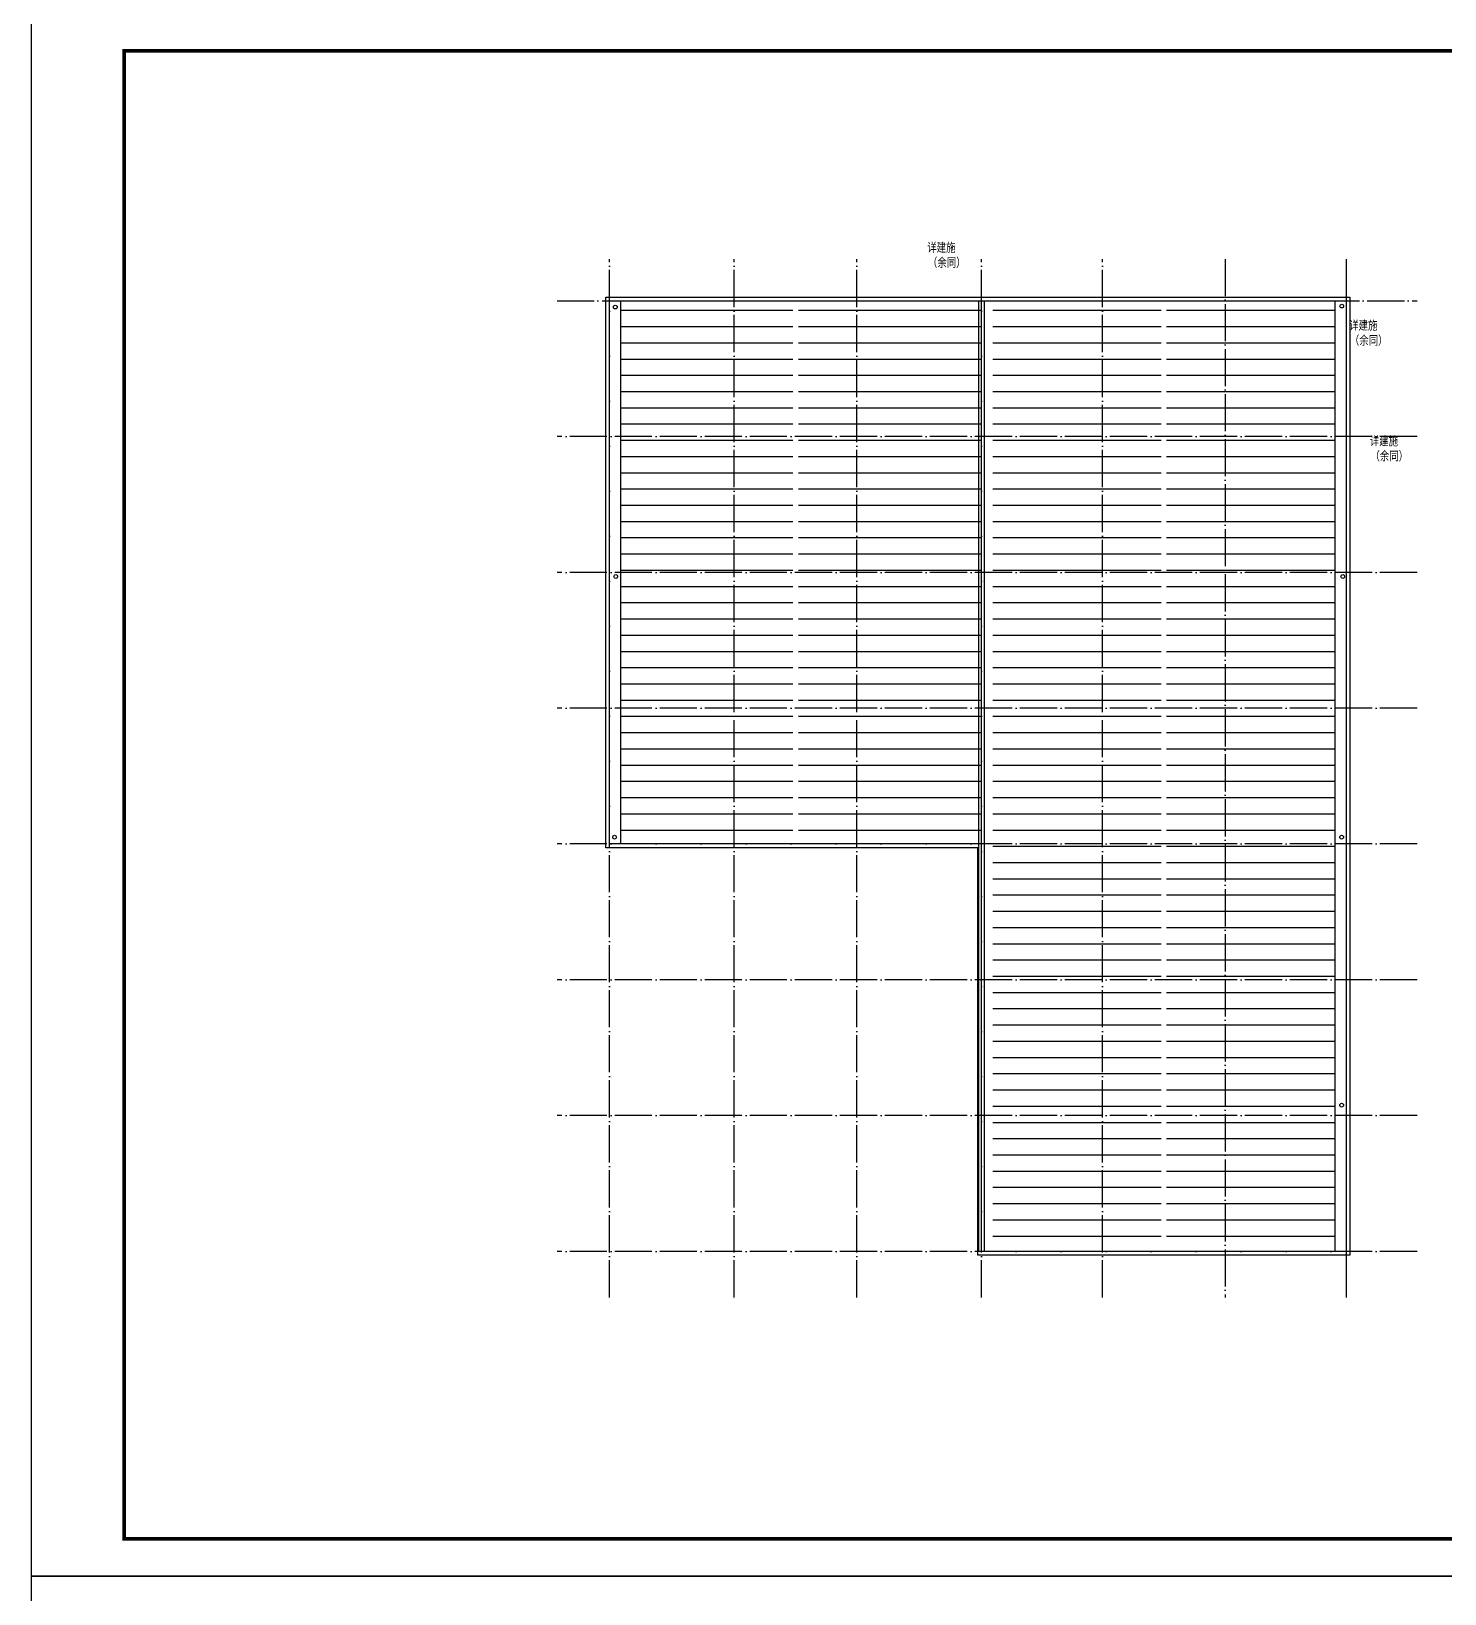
# Model space of a CAD drawing. Extents: x 1680110 to 2520911, y 137232 to 777463.
# Drawn here: x 2361418 to 2437419, y 304282 to 388282 of the extents above; entities that cross this region are included whole.
import ezdxf

# ---------------------------------------------------------------- set-up
doc = ezdxf.new("R2010")
doc.units = 0
doc.header["$LTSCALE"] = 1000
doc.header["$MEASUREMENT"] = 0
doc.linetypes.add('DOTE', pattern=[2.42, 2, -0.2, 0.02, -0.2])
for name, color, linetype in [('DOTE', 1, 'Continuous'), ('PUB_TEXT', 7, 'Continuous'), ('PUB_TITLE', 4, 'Continuous'), ('屋面', 42, 'Continuous'), ('线', 150, 'Continuous')]:
    doc.layers.add(name, color=color, linetype=linetype)
doc.styles.add('_TCH_DIM', font='SIMPLEX', dxfattribs={"bigfont": 'GBCBIG'})

msp = doc.modelspace()

# ---------------------------------------------------------------- hatches: boundary and pattern name
at = {"layer": '屋面'}
h = msp.add_hatch(dxfattribs=at)
h.set_pattern_fill('ANSI31', color=251, scale=550, angle=135, style=0)
h.set_pattern_definition([(180, (1726972.1, -88602.5), (-1e-13, -873.125), [])])
h.paths.add_polyline_path([(2393116, 344590.4), (2402366, 344590.4), (2402366, 373790.4), (2393116, 373790.4)])
h.paths.add_polyline_path([(2402666, 344590.4), (2412516, 344590.4), (2412516, 373790.4), (2402666, 373790.4)])
h.paths.add_polyline_path([(2413116, 322690.4), (2422166, 322690.4), (2422166, 373790.4), (2413116, 373790.4)])
h.paths.add_polyline_path([(2431516, 373790.4), (2422466, 373790.4), (2422466, 322690.4), (2431516, 322690.4)])

# ---------------------------------------------------------------- linework, layer by layer
for centre in [(2392821.6, 373455.5), (2431882, 373507.6), (2392844.3, 358970), (2431937.5, 358970), (2392782.7, 344955), (2431875.8, 344955), (2431875.8, 330549.9)]:
    msp.add_circle(centre, 100)
at = {"layer": 'DOTE', "color": 25, "linetype": 'DOTE'}
for p, q in [((2392516, 320214.4), (2392516, 376036.3)), ((2399216, 320214.4), (2399216, 376036.3)), ((2405816, 320214.4), (2405816, 376036.3)), ((2412516, 320214.4), (2412516, 376036.3)), ((2419016, 320214.4), (2419016, 376036.3)), ((2425616, 376036.3), (2425616, 320214.4)), ((2389688.4, 373790.4), (2435933.4, 373790.4)), ((2435933.4, 366490.4), (2389688.4, 366490.4)), ((2435933.4, 359190.4), (2389688.4, 359190.4)), ((2435933.4, 351890.4), (2389688.4, 351890.4)), ((2435933.4, 344590.4), (2389688.4, 344590.4)), ((2435933.4, 337290.4), (2389688.4, 337290.4)), ((2435933.4, 329990.4), (2389688.4, 329990.4)), ((2435933.4, 322690.4), (2389688.4, 322690.4))]:
    msp.add_line(p, q, dxfattribs=at)
at = {"layer": 'DOTE', "color": 25}
msp.add_line((2432116, 376036.3), (2432116, 320214.4), dxfattribs=at)
at = {"layer": 'PUB_TITLE'}
for points in [[(2361418.2, 305232.4), (2480218.2, 305232.4), (2480218.2, 389232.4), (2361418.2, 389232.4)], [(2361418.2, 221232.4), (2510018.2, 221232.4), (2510018.2, 305232.4), (2361418.2, 305232.4)]]:
    msp.add_lwpolyline(points, close=True, dxfattribs=at)
at = {"layer": 'PUB_TITLE', "const_width": 200}
msp.add_lwpolyline([(2366418.2, 307232.4), (2478218.2, 307232.4), (2478218.2, 387232.4), (2366418.2, 387232.4)], close=True, dxfattribs=at)
at = {"layer": '屋面', "color": 0}
for points in [[(2392316, 373990.4), (2432316, 373990.4), (2432316, 322490.4), (2412316, 322490.4), (2412316, 344390.4), (2392316, 344390.4)], [(2392516, 373790.4), (2432116, 373790.4), (2432116, 322690.4), (2412516, 322690.4), (2412516, 344590.4), (2392516, 344590.4)]]:
    msp.add_lwpolyline(points, close=True, dxfattribs=at)
at = {"layer": '线'}
for p, q in [((2412366, 322690.4), (2412366, 373790.4)), ((2412516, 322690.4), (2412516, 373790.4)), ((2412666, 322690.4), (2412666, 373790.4))]:
    msp.add_line(p, q, dxfattribs=at)
for points in [[(2393116, 344590.4), (2393116, 373790.4)], [(2431516, 373790.4), (2431516, 322690.4)]]:
    msp.add_lwpolyline(points, dxfattribs=at)

# ---------------------------------------------------------------- texts
at = {"layer": 'PUB_TEXT', "style": '_TCH_DIM'}
for s, p in [('详建施', (2409594, 376372.2)), ('（余同）', (2409630.8, 375565.7)), ('详建施', (2432280.1, 372187.3)), ('（余同）', (2432316.9, 371380.8)), ('详建施', (2433386.9, 365970.9)), ('（余同）', (2433423.6, 365164.4))]:
    msp.add_text(s, height=506.38, dxfattribs=at).set_placement(p)

doc.saveas('drawing.dxf')
